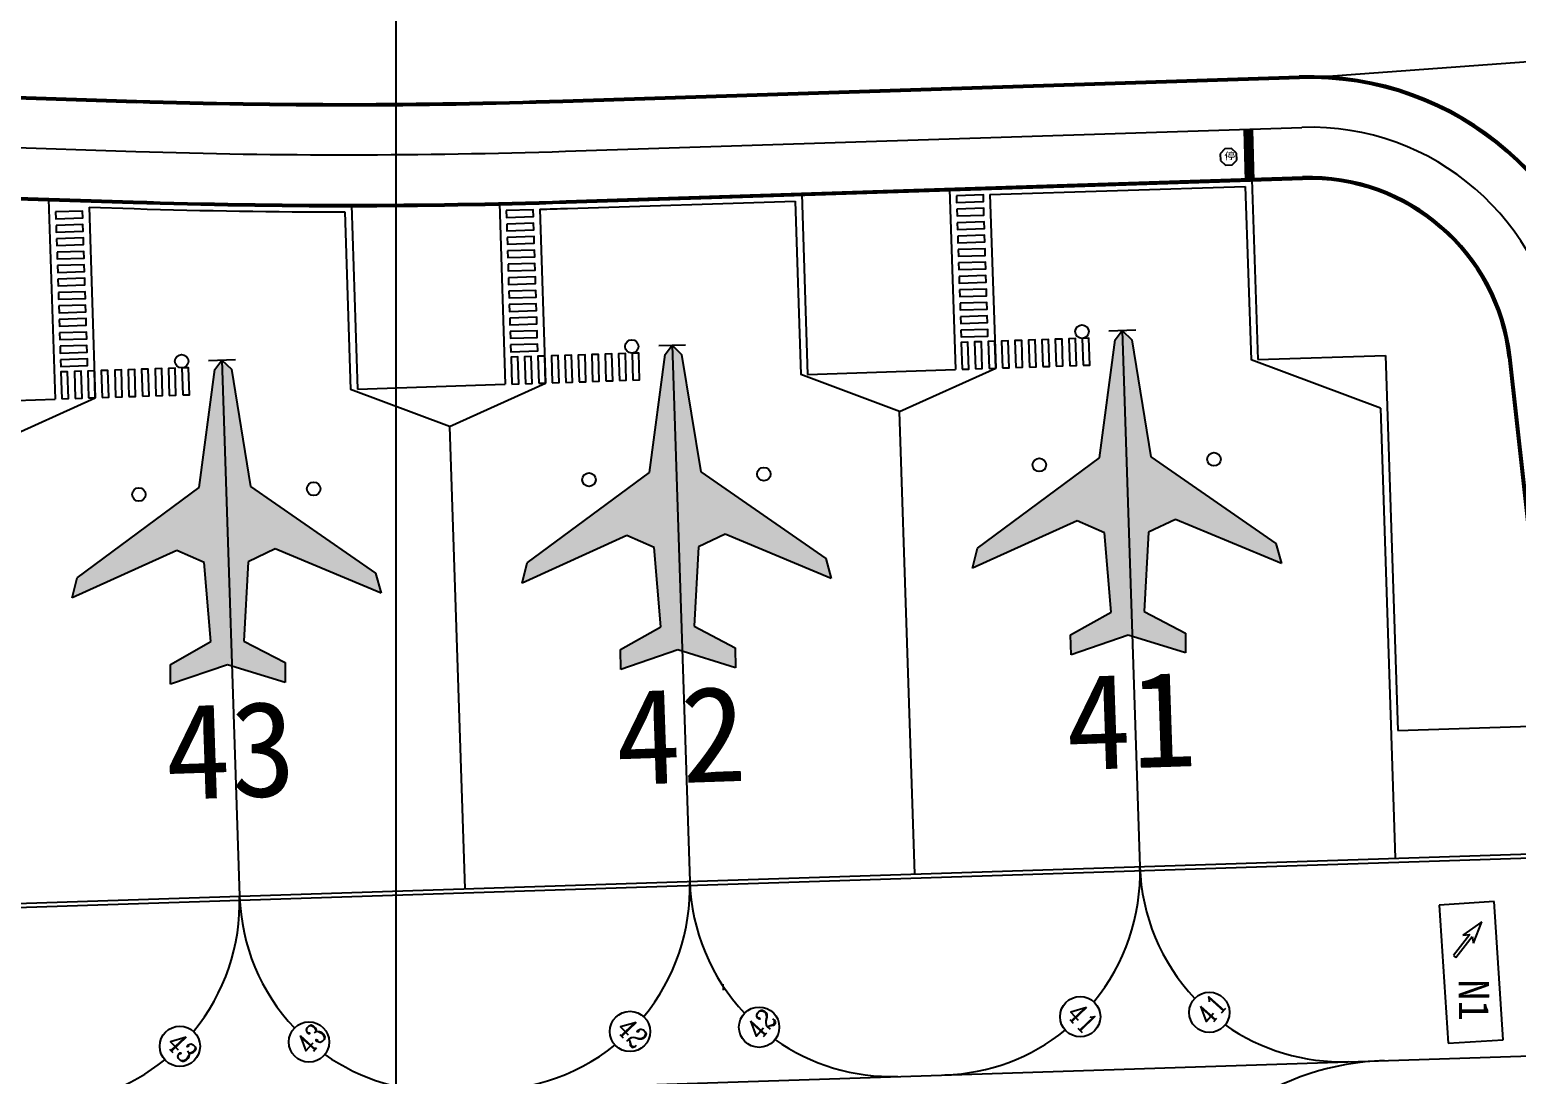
# Model space of a CAD drawing. Extents: x 71210 to 87171, y -11349 to 219.
# Drawn here: x 77526 to 78633, y -3830 to -3053 of the extents above; entities that cross this region are included whole.
import ezdxf

# ---------------------------------------------------------------- set-up
doc = ezdxf.new("R2010")
doc.units = 0
doc.layers.add('建築', color=7, linetype='Continuous')
doc.layers.add('文字', color=6, linetype='Continuous')
doc.styles.add('TC_T1', font='romanc.shx', dxfattribs={"width": 0.8, "bigfont": '@chineset.shx'})
doc.styles.add('細明體', font='')
doc.styles.get('細明體').set_extended_font_data('細明體')

msp = doc.modelspace()

# ---------------------------------------------------------------- hatches: boundary and pattern name
at = {"layer": '建築', "ltscale": 1000}
h = msp.add_hatch(color=256, dxfattribs=at)
h.paths.add_polyline_path([(78278.1, -3094.5), (78278, -3093.8), (78102.3, -3099.5), (78102.4, -3100.3)])
h.paths.add_polyline_path([(78278.1, -3095.3), (78278.1, -3094.5), (78102.4, -3100.3), (78102.4, -3101)])
h.paths.add_polyline_path([(78280.5, -3170.3), (78280.5, -3169.5), (78104.8, -3175.2), (78104.8, -3176)])
h.paths.add_polyline_path([(78280.5, -3169.5), (78280.5, -3168.8), (78104.8, -3174.5), (78104.8, -3175.2)])
h = msp.add_hatch(color=256, dxfattribs=at)
h.paths.add_polyline_path([(78470.7, -3089), (78470.7, -3088.3), (78278.1, -3094.5), (78278.1, -3095.3)])
h.paths.add_polyline_path([(78470.7, -3088.3), (78470.6, -3087.5), (78278, -3093.8), (78278.1, -3094.5)])
h.paths.add_polyline_path([(78473.1, -3164), (78473.1, -3163.2), (78280.5, -3169.5), (78280.5, -3170.3)])
h.paths.add_polyline_path([(78473.1, -3163.2), (78473.1, -3162.5), (78280.5, -3168.8), (78280.5, -3169.5)])
h = msp.add_hatch(color=256, dxfattribs=at)
h.paths.add_polyline_path([(78470.6, -3087.5), (78470.7, -3088.3, -0.188799), (78625.3, -3143.1), (78625.8, -3142.5, 0.188799)])
h.paths.add_polyline_path([(78470.7, -3088.3), (78470.7, -3089, -0.188799), (78624.8, -3143.7), (78625.3, -3143.1, 0.188799)])
h = msp.add_hatch(color=256, dxfattribs=at)
h.paths.add_polyline_path([(77605.8, -3105.5), (77476.6, -3101.5), (77476.6, -3102.2), (77605.8, -3106.3, 0.006165), (77728.1, -3108.6), (77728.1, -3107.9, -0.006165)])
h.paths.add_polyline_path([(77605.8, -3106.3), (77476.6, -3102.2), (77476.6, -3103), (77605.7, -3107, 0.006165), (77728.1, -3109.4), (77728.1, -3108.6, -0.006165)])
h.paths.add_polyline_path([(77603.4, -3181.2), (77474.2, -3177.2), (77474.2, -3177.9), (77603.4, -3182, 0.006165), (77727.6, -3184.4), (77727.6, -3183.6, -0.006165)])
h.paths.add_polyline_path([(77603.4, -3180.5), (77474.3, -3176.4), (77474.2, -3177.2), (77603.4, -3181.2, 0.006165), (77727.6, -3183.6), (77727.6, -3182.9, -0.006165)])
h = msp.add_hatch(color=256, dxfattribs=at)
h.paths.add_polyline_path([(77910.3, -3106.5), (77910.2, -3105.7, -0.009177), (77728.1, -3107.9), (77728.1, -3108.6, 0.009177)])
h.paths.add_polyline_path([(77910.3, -3107.2), (77910.3, -3106.5, -0.009177), (77728.1, -3108.6), (77728.1, -3109.4, 0.009177)])
h = msp.add_hatch(color=256, dxfattribs=at)
h.paths.add_polyline_path([(78102.4, -3101), (78102.4, -3100.3), (77922.9, -3106.1, -0.000639), (77910.3, -3106.5), (77910.3, -3107.2, 0.000639), (77922.9, -3106.8)])
h.paths.add_polyline_path([(78102.4, -3100.3), (78102.3, -3099.5), (77922.9, -3105.3, -0.000639), (77910.2, -3105.7), (77910.3, -3106.5, 0.000639), (77922.9, -3106.1)])
h.paths.add_polyline_path([(78104.8, -3176), (78104.8, -3175.2), (77925.4, -3181.1, -0.000639), (77912.5, -3181.5), (77912.5, -3182.2, 0.000639), (77925.4, -3181.8)])
h.paths.add_polyline_path([(78104.8, -3175.2), (78104.8, -3174.5), (77925.3, -3180.3, -0.000639), (77912.5, -3180.7), (77912.5, -3181.5, 0.000639), (77925.4, -3181.1)])
h = msp.add_hatch(color=256, dxfattribs=at)
h.paths.add_polyline_path([(78625.3, -3143.1), (78624.8, -3143.7, -0.188678), (78700.8, -3288.3), (78701.6, -3288.3, 0.188739)])
h.paths.add_polyline_path([(78625.8, -3142.5), (78625.3, -3143.1, -0.188739), (78701.6, -3288.3), (78702.4, -3288.3, 0.188799)])
h = msp.add_hatch(color=256, dxfattribs=at)
h.paths.add_polyline_path([(78473.1, -3163.2), (78473.1, -3164, -0.188799), (78575.7, -3200.4), (78576.2, -3199.8, 0.188799)])
h.paths.add_polyline_path([(78473.1, -3162.5), (78473.1, -3163.2, -0.188799), (78576.2, -3199.8), (78576.7, -3199.2, 0.188799)])
h = msp.add_hatch(color=256, dxfattribs=at)
h.paths.add_polyline_path([(77912.5, -3182.2), (77912.5, -3181.5, -0.009177), (77727.6, -3183.6), (77727.6, -3184.4, 0.009177)])
h.paths.add_polyline_path([(77912.5, -3181.5), (77912.5, -3180.7, -0.009177), (77727.6, -3182.9), (77727.6, -3183.6, 0.009177)])
h = msp.add_hatch(color=256, dxfattribs=at)
h.paths.add_polyline_path([(78576.2, -3199.8), (78575.7, -3200.4, -0.179537), (78625.6, -3291.4), (78626.4, -3291.4, 0.179673)])
h.paths.add_polyline_path([(78576.7, -3199.2), (78576.2, -3199.8, -0.179673), (78626.4, -3291.4), (78627.1, -3291.3, 0.179809)])
for points in [[(78339, -3276.6), (78346, -3283.5), (78360.3, -3370.7), (78453.2, -3435.1), (78457.4, -3450), (78378.5, -3417.1), (78358.5, -3426.6), (78355.3, -3485.6), (78385.9, -3501.6), (78386.1, -3516.4), (78343.3, -3503.2), (78300.9, -3517.7), (78300.6, -3502.9), (78330.7, -3486), (78325.7, -3427.1), (78305.4, -3418.2), (78227.6, -3453.5), (78231.3, -3438.6), (78322.1, -3371.3), (78333.7, -3283.6)], [(78004.2, -3287.6), (78011.2, -3294.4), (78025.5, -3381.7), (78118.4, -3446.1), (78122.6, -3461), (78043.7, -3428.1), (78023.7, -3437.6), (78020.5, -3496.6), (78051.1, -3512.6), (78051.3, -3527.4), (78008.5, -3514.2), (77966, -3528.7), (77965.8, -3513.9), (77995.9, -3497), (77990.9, -3438.1), (77970.6, -3429.2), (77892.7, -3464.5), (77896.5, -3449.5), (77987.3, -3382.3), (77998.9, -3294.6)], [(77669.4, -3298.6), (77676.4, -3305.4), (77690.7, -3392.7), (77783.5, -3457.1), (77787.8, -3472), (77708.9, -3439.1), (77688.8, -3448.6), (77685.7, -3507.6), (77716.3, -3523.6), (77716.5, -3538.4), (77673.6, -3525.2), (77631.2, -3539.7), (77631, -3524.9), (77661.1, -3508), (77656.1, -3449.1), (77635.8, -3440.2), (77557.9, -3475.5), (77561.7, -3460.5), (77652.5, -3393.3), (77664.1, -3305.6)]]:
    msp.add_hatch(color=256, dxfattribs=at).paths.add_polyline_path(points)
h = msp.add_hatch(color=256, dxfattribs=at)
h.paths.add_polyline_path([(78627.1, -3296.6, 0.008826), (78626.4, -3291.4), (78625.6, -3291.4, -0.008959), (78626.3, -3296.7), (78647.4, -3486.3), (78648.1, -3486.3)])
h.paths.add_polyline_path([(78627.8, -3296.5, 0.008695), (78627.1, -3291.3), (78626.4, -3291.4, -0.008826), (78627.1, -3296.6), (78648.1, -3486.3), (78648.9, -3486.2)])

# ---------------------------------------------------------------- linework, layer by layer
for p, q in [((78489, -3087.7, -12.7), (79029.2, -3048.3, -12.7)), ((76172.1, -3060.5, -12.7), (77605.8, -3105.5, -12.7)), ((76172.1, -3061.2, -12.7), (77605.8, -3106.3, -12.7)), ((76172.1, -3062, -12.7), (77605.7, -3107, -12.7)), ((76172.9, -3061, -12.7), (77606.5, -3106.1, -12.7)), ((77922.9, -3105.3, -12.7), (78470.6, -3087.5, -12.7)), ((77922.9, -3106.1, -12.7), (78470.7, -3088.3, -12.7)), ((77922.9, -3106.8, -12.7), (78470.7, -3089, -12.7)), ((77923.7, -3105.9, -12.7), (78471.4, -3088.1, -12.7)), ((76231.3, -3098.5, -12.7), (77605.3, -3143.6, -12.7)), ((77924.9, -3143.4, -12.7), (78472.6, -3125.6, -12.7)), ((78429.7, -3127.8, -12.7), (78430.6, -3165.3, -12.7)), ((78430.2, -3127.8, -12.7), (78431.1, -3165.3, -12.7)), ((78430.7, -3127.8, -12.7), (78431.6, -3165.3, -12.7)), ((78431.2, -3127.8, -12.7), (78432.1, -3165.3, -12.7)), ((78431.7, -3127.8, -12.7), (78432.6, -3165.3, -12.7)), ((78432.2, -3127.8, -12.7), (78433.1, -3165.3, -12.7)), ((78432.7, -3127.8, -12.7), (78433.6, -3165.3, -12.7)), ((78433.2, -3127.8, -12.7), (78434.1, -3165.2, -12.7)), ((78433.7, -3127.7, -12.7), (78434.6, -3165.2, -12.7)), ((78434.2, -3127.7, -12.7), (78435.1, -3165.2, -12.7)), ((78434.7, -3127.7, -12.7), (78435.6, -3165.2, -12.7)), ((78435.2, -3127.7, -12.7), (78436.1, -3165.2, -12.7)), ((78435.7, -3127.7, -12.7), (78436.6, -3165.2, -12.7)), ((78436.6, -3165.2, -12.7), (78435.7, -3127.7, -12.7)), ((78415.3, -3141.6, -12.7), (78411.9, -3145.2, -12.7)), ((78420.3, -3141.4, -12.7), (78415.3, -3141.6, -12.7)), ((78424, -3144.9, -12.7), (78420.3, -3141.4, -12.7)), ((76572.6, -3149.6, -12.7), (77603.4, -3182, -12.7)), ((76572.7, -3148.1, -12.7), (77603.4, -3180.5, -12.7)), ((76572.7, -3148.9, -12.7), (77603.4, -3181.2, -12.7)), ((78411.9, -3145.2, -12.7), (78412, -3150.2, -12.7)), ((78412, -3150.2, -12.7), (78415.7, -3153.6, -12.7)), ((78420.7, -3153.5, -12.7), (78424.1, -3149.9, -12.7)), ((78424.1, -3149.9, -12.7), (78424, -3144.9, -12.7)), ((77925.3, -3180.3, -12.7), (78473.1, -3162.5, -12.7)), ((77925.4, -3181.1, -12.7), (78473.1, -3163.2, -12.7)), ((77925.4, -3181.8, -12.7), (78473.1, -3164, -12.7)), ((78415.7, -3153.6, -12.7), (78420.7, -3153.5, -12.7)), ((78435.4, -3164.3, -12.7), (78473.9, -3163.1, -12.7)), ((78100.6, -3175.2, -12.7), (78210.5, -3171.6, -12.7)), ((78210.5, -3171.6, -12.7), (78435.4, -3164.3, -12.7)), ((78210.5, -3171.6, -12.7), (78214.9, -3305.7, -12.7)), ((78240.6, -3175.6, -12.7), (78430.5, -3169.5, -12.7)), ((78430.5, -3169.5, -12.7), (78434.8, -3298.4, -12.7)), ((78435.4, -3164.3, -12.7), (78439.8, -3298.3, -12.7)), ((77430.2, -3175.6, -12.7), (77540.4, -3179, -12.7)), ((77540.4, -3179, -12.7), (77545.3, -3327.6, -12.7)), ((77540.4, -3179, -12.7), (77604.2, -3181.1, -12.7)), ((77570.6, -3185, -12.7), (77575.2, -3326.7, -12.7)), ((77570.6, -3185, -12.7), (77604, -3186, -12.7)), ((77765.7, -3183.5, -12.7), (77770.1, -3320.3, -12.7)), ((77875.7, -3182.3, -12.7), (77880.1, -3316.6, -12.7)), ((77926.1, -3180.9, -12.7), (78100.6, -3175.2, -12.7)), ((77926.3, -3185.9, -12.7), (78095.7, -3180.4, -12.7)), ((78095.7, -3180.4, -12.7), (78100, -3309.4, -12.7)), ((78100.6, -3175.2, -12.7), (78105, -3309.3, -12.7)), ((78240.6, -3175.6, -12.7), (78244.9, -3304.7, -12.7)), ((77760.8, -3188.5, -12.7), (77765.1, -3320.4, -12.7)), ((77905.8, -3186.5, -12.7), (77910.1, -3315.7, -12.7)), ((78322.1, -3371.3, -12.7), (78333.7, -3283.6, -12.7)), ((78329, -3276.9, -12.7), (78349, -3276.2, -12.7)), ((78333.7, -3283.6, -12.7), (78339, -3276.6, -12.7)), ((78339, -3276.6, -12.7), (78352.1, -3675.4, -12.7)), ((78339, -3276.6, -12.7), (78346, -3283.5, -12.7)), ((78346, -3283.5, -12.7), (78360.3, -3370.7, -12.7)), ((77987.3, -3382.3, -12.7), (77998.9, -3294.6, -12.7)), ((77994.2, -3287.9, -12.7), (78014.2, -3287.2, -12.7)), ((77998.9, -3294.6, -12.7), (78004.2, -3287.6, -12.7)), ((78004.2, -3287.6, -12.7), (78017.3, -3686.3, -12.7)), ((78004.2, -3287.6, -12.7), (78011.2, -3294.4, -12.7)), ((78011.2, -3294.4, -12.7), (78025.5, -3381.7, -12.7)), ((78439.8, -3298.3, -12.7), (78534.7, -3295.2, -12.7)), ((78534.7, -3295.2, -12.7), (78543.9, -3574, -12.7)), ((78626.3, -3296.7, -12.7), (78647.4, -3486.3, -12.7)), ((78627.1, -3296.6, -12.7), (78648.1, -3486.3, -12.7)), ((78627.8, -3296.4, -12.7), (78658.2, -3570.3, -12.7)), ((78627.8, -3296.5, -12.7), (78648.9, -3486.2, -12.7)), ((77652.5, -3393.3, -12.7), (77664.1, -3305.6, -12.7)), ((77659.4, -3298.9, -12.7), (77679.4, -3298.2, -12.7)), ((77664.1, -3305.6, -12.7), (77669.4, -3298.6, -12.7)), ((77669.4, -3298.6, -12.7), (77682.5, -3697.3, -12.7)), ((77669.4, -3298.6, -12.7), (77676.4, -3305.4, -12.7)), ((77676.4, -3305.4, -12.7), (77690.7, -3392.7, -12.7)), ((78105, -3309.3, -12.7), (78214.9, -3305.7, -12.7)), ((78173.4, -3337, -12.7), (78244.9, -3304.7, -12.7)), ((78531, -3334.3, -12.7), (78434.8, -3298.4, -12.7)), ((77770.1, -3320.3, -12.7), (77880.1, -3316.6, -12.7)), ((77838.6, -3348, -12.7), (77910.1, -3315.7, -12.7)), ((78173.4, -3337, -12.7), (78100, -3309.4, -12.7)), ((77435.3, -3331.3, -12.7), (77545.3, -3327.6, -12.7)), ((77503.8, -3359, -12.7), (77575.2, -3326.7, -12.7)), ((77838.6, -3348, -12.7), (77765.1, -3320.4, -12.7)), ((78184.7, -3680.9, -12.7), (78173.4, -3337, -12.7)), ((78531, -3334.3, -12.7), (78542, -3669.1, -12.7)), ((77838.6, -3348, -12.7), (77849.9, -3691.8, -12.7)), ((78231.3, -3438.6, -12.7), (78322.1, -3371.3, -12.7)), ((78360.3, -3370.7, -12.7), (78453.2, -3435.1, -12.7)), ((77896.5, -3449.5, -12.7), (77987.3, -3382.3, -12.7)), ((78025.5, -3381.7, -12.7), (78118.4, -3446.1, -12.7)), ((77561.7, -3460.5, -12.7), (77652.5, -3393.3, -12.7)), ((77690.7, -3392.7, -12.7), (77783.5, -3457.1, -12.7)), ((78305.4, -3418.2, -12.7), (78227.6, -3453.5, -12.7)), ((78325.7, -3427.1, -12.7), (78305.4, -3418.2, -12.7)), ((78378.5, -3417.1, -12.7), (78358.5, -3426.6, -12.7)), ((78457.4, -3450, -12.7), (78378.5, -3417.1, -12.7)), ((77970.6, -3429.2, -12.7), (77892.7, -3464.5, -12.7)), ((77990.9, -3438.1, -12.7), (77970.6, -3429.2, -12.7)), ((78043.7, -3428.1, -12.7), (78023.7, -3437.6, -12.7)), ((78122.6, -3461, -12.7), (78043.7, -3428.1, -12.7)), ((78330.7, -3486, -12.7), (78325.7, -3427.1, -12.7)), ((78358.5, -3426.6, -12.7), (78355.3, -3485.6, -12.7)), ((77635.8, -3440.2, -12.7), (77557.9, -3475.5, -12.7)), ((77656.1, -3449.1, -12.7), (77635.8, -3440.2, -12.7)), ((77708.9, -3439.1, -12.7), (77688.8, -3448.6, -12.7)), ((77787.8, -3472, -12.7), (77708.9, -3439.1, -12.7)), ((77995.9, -3497, -12.7), (77990.9, -3438.1, -12.7)), ((78023.7, -3437.6, -12.7), (78020.5, -3496.6, -12.7)), ((78227.6, -3453.5, -12.7), (78231.3, -3438.6, -12.7)), ((78453.2, -3435.1, -12.7), (78457.4, -3450, -12.7)), ((77661.1, -3508, -12.7), (77656.1, -3449.1, -12.7)), ((77688.8, -3448.6, -12.7), (77685.7, -3507.6, -12.7)), ((77892.7, -3464.5, -12.7), (77896.5, -3449.5, -12.7)), ((78118.4, -3446.1, -12.7), (78122.6, -3461, -12.7)), ((77557.9, -3475.5, -12.7), (77561.7, -3460.5, -12.7)), ((77783.5, -3457.1, -12.7), (77787.8, -3472, -12.7)), ((78300.6, -3502.9, -12.7), (78330.7, -3486, -12.7)), ((78355.3, -3485.6, -12.7), (78385.9, -3501.6, -12.7)), ((77965.8, -3513.9, -12.7), (77995.9, -3497, -12.7)), ((78020.5, -3496.6, -12.7), (78051.1, -3512.6, -12.7)), ((78300.9, -3517.7, -12.7), (78300.6, -3502.9, -12.7)), ((78343.3, -3503.2, -12.7), (78300.9, -3517.7, -12.7)), ((78386.1, -3516.4, -12.7), (78343.3, -3503.2, -12.7)), ((78385.9, -3501.6, -12.7), (78386.1, -3516.4, -12.7)), ((77631, -3524.9, -12.7), (77661.1, -3508, -12.7)), ((77685.7, -3507.6, -12.7), (77716.3, -3523.6, -12.7)), ((77966, -3528.7, -12.7), (77965.8, -3513.9, -12.7)), ((78008.5, -3514.2, -12.7), (77966, -3528.7, -12.7)), ((78051.3, -3527.4, -12.7), (78008.5, -3514.2, -12.7)), ((78051.1, -3512.6, -12.7), (78051.3, -3527.4, -12.7)), ((77631.2, -3539.7, -12.7), (77631, -3524.9, -12.7)), ((77673.6, -3525.2, -12.7), (77631.2, -3539.7, -12.7)), ((77716.5, -3538.4, -12.7), (77673.6, -3525.2, -12.7)), ((77716.3, -3523.6, -12.7), (77716.5, -3538.4, -12.7)), ((78543.9, -3574, -12.7), (78658.2, -3570.3, -12.7)), ((75146.8, -3780.6, -12.7), (78668.7, -3665, -12.7)), ((75146.9, -3783.6, -12.7), (78668.8, -3668, -12.7)), ((78615.5, -3701.2, -12.7), (78574.6, -3703.9, -12.7)), ((78574.6, -3703.9, -12.7), (78581.3, -3806.5, -12.7)), ((78622.2, -3804, -12.7), (78615.5, -3701.2, -12.7)), ((78606.4, -3716.3, -12.7), (78592.4, -3726.2, -12.7)), ((78600.2, -3732.2, -12.7), (78606.4, -3716.3, -12.7)), ((78597.4, -3725.9, -12.7), (78585.3, -3741.4, -12.7)), ((78587.1, -3742.8, -12.7), (78599.2, -3727.3, -12.7)), ((78592.4, -3726.2, -12.7), (78597.4, -3725.9, -12.7)), ((78599.2, -3727.3, -12.7), (78600.2, -3732.2, -12.7)), ((78585.3, -3741.4, -12.7), (78586.2, -3742.1, -12.7)), ((78586.2, -3742.1, -12.7), (78587.1, -3742.8, -12.7)), ((78042, -3762.8, -12.7), (78042.2, -3767.2, -12.7)), ((75151.7, -3930.5, -12.7), (78981.4, -3804.8, -12.7)), ((78581.3, -3806.5, -12.7), (78622.2, -3804, -12.7))]:
    msp.add_line(p, q, dxfattribs=at)
at = {"layer": '建築', "linetype": 'Continuous', "elevation": -12.7}
for points in [[(78215.7, -3176.5), (78215.8, -3181.5), (78235.8, -3180.8), (78235.7, -3175.8)], [(78216, -3186.5), (78216.2, -3191.5), (78236.1, -3190.8), (78236, -3185.8)], [(77545.7, -3188.5), (77545.9, -3193.5), (77565.8, -3192.8), (77565.7, -3187.8)], [(77880.8, -3187.5), (77881, -3192.5), (77901, -3191.8), (77900.8, -3186.8)], [(77881.2, -3197.5), (77881.3, -3202.5), (77901.3, -3201.8), (77901.2, -3196.8)], [(78216.3, -3196.5), (78216.5, -3201.5), (78236.5, -3200.8), (78236.3, -3195.8)], [(77546, -3198.5), (77546.2, -3203.5), (77566.2, -3202.8), (77566, -3197.8)], [(77546.4, -3208.4), (77546.5, -3213.4), (77566.5, -3212.8), (77566.3, -3207.8)], [(77881.5, -3207.4), (77881.7, -3212.4), (77901.7, -3211.8), (77901.5, -3206.8)], [(78216.6, -3206.4), (78216.8, -3211.4), (78236.8, -3210.8), (78236.6, -3205.8)], [(77546.7, -3218.4), (77546.8, -3223.4), (77566.8, -3222.8), (77566.7, -3217.8)], [(77881.8, -3217.4), (77882, -3222.4), (77902, -3221.8), (77901.8, -3216.8)], [(78217, -3216.4), (78217.1, -3221.4), (78237.1, -3220.8), (78237, -3215.8)], [(77547, -3228.4), (77547.2, -3233.4), (77567.2, -3232.8), (77567, -3227.8)], [(77882.2, -3227.4), (77882.3, -3232.4), (77902.3, -3231.8), (77902.1, -3226.8)], [(78217.3, -3226.4), (78217.5, -3231.4), (78237.5, -3230.8), (78237.3, -3225.8)], [(77547.3, -3238.4), (77547.5, -3243.4), (77567.5, -3242.8), (77567.3, -3237.8)], [(77882.5, -3237.4), (77882.6, -3242.4), (77902.6, -3241.8), (77902.5, -3236.8)], [(78217.6, -3236.4), (78217.8, -3241.4), (78237.8, -3240.8), (78237.6, -3235.8)], [(77547.7, -3248.4), (77547.8, -3253.4), (77567.8, -3252.8), (77567.7, -3247.8)], [(77882.8, -3247.4), (77883, -3252.4), (77903, -3251.8), (77902.8, -3246.8)], [(78218, -3246.4), (78218.1, -3251.4), (78238.1, -3250.8), (78237.9, -3245.8)], [(77548, -3258.4), (77548.2, -3263.4), (77568.1, -3262.8), (77568, -3257.8)], [(77883.1, -3257.4), (77883.3, -3262.4), (77903.3, -3261.8), (77903.1, -3256.8)], [(78218.3, -3256.4), (78218.5, -3261.4), (78238.4, -3260.8), (78238.3, -3255.8)], [(77548.3, -3268.4), (77548.5, -3273.4), (77568.5, -3272.8), (77568.3, -3267.8)], [(77883.5, -3267.4), (77883.6, -3272.4), (77903.6, -3271.8), (77903.5, -3266.8)], [(78218.6, -3266.4), (78218.8, -3271.4), (78238.8, -3270.8), (78238.6, -3265.8)], [(77548.6, -3278.4), (77548.8, -3283.4), (77568.8, -3282.8), (77568.6, -3277.8)], [(77883.8, -3277.4), (77884, -3282.4), (77903.9, -3281.8), (77903.8, -3276.8)], [(78218.9, -3276.4), (78219.1, -3281.4), (78239.1, -3280.8), (78238.9, -3275.8)], [(78219.9, -3305.5), (78224.9, -3305.3), (78224.2, -3285.3), (78219.2, -3285.5)], [(78229.9, -3305.2), (78234.9, -3305), (78234.2, -3285), (78229.2, -3285.2)], [(78239.9, -3304.8), (78244.9, -3304.7), (78244.2, -3284.7), (78239.2, -3284.8)], [(78249.9, -3304.5), (78254.9, -3304.3), (78254.2, -3284.4), (78249.2, -3284.5)], [(78259.9, -3304.2), (78264.9, -3304), (78264.2, -3284), (78259.2, -3284.2)], [(78269.9, -3303.8), (78274.9, -3303.7), (78274.2, -3283.7), (78269.2, -3283.9)], [(78279.9, -3303.5), (78284.9, -3303.4), (78284.2, -3283.4), (78279.2, -3283.5)], [(78289.9, -3303.2), (78294.9, -3303), (78294.2, -3283), (78289.2, -3283.2)], [(78299.9, -3302.9), (78304.9, -3302.7), (78304.2, -3282.7), (78299.2, -3282.9)], [(78309.8, -3302.5), (78314.8, -3302.4), (78314.2, -3282.4), (78309.2, -3282.5)], [(77549, -3288.4), (77549.1, -3293.4), (77569.1, -3292.7), (77569, -3287.7)], [(77884.1, -3287.4), (77884.3, -3292.4), (77904.3, -3291.7), (77904.1, -3286.7)], [(77885.1, -3316.5), (77890.1, -3316.3), (77889.4, -3296.3), (77884.4, -3296.5)], [(77895.1, -3316.2), (77900.1, -3316), (77899.4, -3296), (77894.4, -3296.2)], [(77905.1, -3315.8), (77910.1, -3315.7), (77909.4, -3295.7), (77904.4, -3295.8)], [(77915.1, -3315.5), (77920.1, -3315.3), (77919.4, -3295.3), (77914.4, -3295.5)], [(77925.1, -3315.2), (77930.1, -3315), (77929.4, -3295), (77924.4, -3295.2)], [(77935.1, -3314.8), (77940, -3314.7), (77939.4, -3294.7), (77934.4, -3294.9)], [(77945, -3314.5), (77950, -3314.4), (77949.4, -3294.4), (77944.4, -3294.5)], [(77955, -3314.2), (77960, -3314), (77959.4, -3294), (77954.4, -3294.2)], [(77965, -3313.9), (77970, -3313.7), (77969.4, -3293.7), (77964.4, -3293.9)], [(77975, -3313.5), (77980, -3313.4), (77979.4, -3293.4), (77974.4, -3293.5)], [(77549.3, -3298.4), (77549.5, -3303.4), (77569.5, -3302.7), (77569.3, -3297.7)], [(77550.3, -3327.5), (77555.3, -3327.3), (77554.6, -3307.3), (77549.6, -3307.5)], [(77560.3, -3327.1), (77565.3, -3327), (77564.6, -3307), (77559.6, -3307.2)], [(77570.2, -3326.8), (77575.2, -3326.7), (77574.6, -3306.7), (77569.6, -3306.8)], [(77580.2, -3326.5), (77585.2, -3326.3), (77584.6, -3306.3), (77579.6, -3306.5)], [(77590.2, -3326.2), (77595.2, -3326), (77594.6, -3306), (77589.6, -3306.2)], [(77600.2, -3325.8), (77605.2, -3325.7), (77604.6, -3305.7), (77599.6, -3305.8)], [(77610.2, -3325.5), (77615.2, -3325.3), (77614.6, -3305.4), (77609.6, -3305.5)], [(77620.2, -3325.2), (77625.2, -3325), (77624.6, -3305), (77619.6, -3305.2)], [(77630.2, -3324.9), (77635.2, -3324.7), (77634.6, -3304.7), (77629.6, -3304.9)], [(77640.2, -3324.5), (77645.2, -3324.4), (77644.6, -3304.4), (77639.6, -3304.5)]]:
    msp.add_lwpolyline(points, close=True, dxfattribs=at)
at = {"layer": '建築', "ltscale": 1000}
for centre, radius in [((78309, -3277.5, -12.7), 5), ((77974.2, -3288.5, -12.7), 5), ((77639.4, -3299.5, -12.7), 5), ((78277.3, -3376.6, -12.7), 5), ((78407.2, -3372.4, -12.7), 5), ((77942.4, -3387.6, -12.7), 5), ((78072.4, -3383.4, -12.7), 5), ((77607.6, -3398.6, -12.7), 5), ((77737.6, -3394.4, -12.7), 5), ((78307.7, -3786.9, -12.7), 15), ((78403.7, -3783.7, -12.7), 15), ((78403.7, -3783.7, -12.7), 15), ((77972.9, -3797.9, -12.7), 15), ((78068.9, -3794.7, -12.7), 15), ((78068.9, -3794.7, -12.7), 15), ((77638.1, -3808.9, -12.7), 15), ((77734.1, -3805.7, -12.7), 15), ((77734.1, -3805.7, -12.7), 15)]:
    msp.add_circle(centre, radius, dxfattribs=at)
for centre, radius, start, end in [((78478, -3313.2, -12.7), 225.8, 6.3308, 91.863), ((78478, -3313.2, -12.7), 225, 6.3308, 91.863), ((78478, -3313.2, -12.7), 224.2, 6.3308, 91.863), ((78478.7, -3313, -12.7), 225, 6.3308, 91.863), ((77761.6, 1853.8, -12.7), 4963.2, 268.2005, 271.863), ((77761.6, 1853.8, -12.7), 4961.8, 268.2005, 271.863), ((77761.6, 1853.8, -12.7), 4962.5, 268.2005, 271.863), ((77762.4, 1854, -12.7), 4962.5, 268.2005, 271.863), ((78478.7, -3313, -12.7), 187.5, 6.3308, 91.863), ((77762.4, 1854, -12.7), 5000, 268.2005, 271.863), ((78478, -3313.2, -12.7), 150.8, 6.3308, 91.863), ((78478, -3313.2, -12.7), 150, 6.3308, 91.863), ((78478, -3313.2, -12.7), 149.2, 6.3308, 91.863), ((78478.7, -3313, -12.7), 150, 6.3308, 91.863), ((77761.6, 1853.8, -12.7), 5036.8, 268.2005, 271.863), ((77761.6, 1853.8, -12.7), 5037.5, 268.2005, 271.863), ((77761.6, 1853.8, -12.7), 5038.2, 268.2005, 271.863), ((77762.4, 1854, -12.7), 5042.5, 268.2005, 269.9824), ((77762.4, 1854, -12.7), 5037.5, 268.2005, 270.0374), ((77762.4, 1854, -12.7), 5037.5, 270.0374, 271.2889), ((77762.4, 1854, -12.7), 5037.5, 271.2889, 271.863), ((77762.4, 1854, -12.7), 5042.5, 271.6303, 271.863), ((78202.2, -3680.3, -12.7), 150, 320.4462, 1.8808), ((78502, -3670.4, -12.7), 150, 181.8808, 223.3154), ((77867.4, -3691.3, -12.7), 150, 320.4462, 1.8808), ((78167.2, -3681.4, -12.7), 150, 181.8808, 223.3154), ((77532.5, -3702.3, -12.7), 150, 320.4462, 1.8808), ((77832.4, -3692.4, -12.7), 150, 181.8808, 223.3154), ((78502, -3670.4, -12.7), 150, 234.7793, 271.8808), ((78167.2, -3681.4, -12.7), 150, 234.7793, 271.8808), ((78202.2, -3680.3, -12.7), 150, 271.8802, 308.9822), ((77832.4, -3692.4, -12.7), 150, 234.7793, 271.8808), ((77867.4, -3691.3, -12.7), 150, 265.181, 308.9822), ((77532.5, -3702.3, -12.7), 150, 271.8808, 308.9822), ((78540.4, -4019.4, -12.7), 200, 91.8808, 124.4525)]:
    msp.add_arc(centre, radius, start, end, dxfattribs=at)
at = {"layer": '文字'}
msp.add_line((77799, -4547.5, 15.7), (77799, -2355.9, 44), dxfattribs=at)

# ---------------------------------------------------------------- texts
at = {"layer": '建築', "ltscale": 1000}
for s, height, rotation, style, p in [('停', 6, 271.7427, 'TC_T1', (78415.2, -3143.2, -12.7)), ('41', 71.23, 1.9297, '細明體', (78298.1, -3603.7, 14)), ('42', 71.23, 1.9297, '細明體', (77963.3, -3614.7, 14)), ('43', 71.23, 1.9297, '細明體', (77628.4, -3625.7, 14)), ('N1', 22.6, 270.354, '細明體', (78589.2, -3759.3, -12.7))]:
    msp.add_text(s, height=height, rotation=rotation, dxfattribs=dict(at, style=style)).set_placement(p)
at = {"layer": '建築', "ltscale": 1000, "style": 'TC_T1', "width": 0.8}
for s, rotation, p in [('41', 47.9795, (78403.9, -3794, -12.7)), ('42', 47.9795, (78069.1, -3805, -12.7)), ('41', 313.7066, (78296.8, -3785.7, -12.7)), ('43', 47.9795, (77734.3, -3816, -12.7)), ('42', 313.7066, (77962, -3796.7, -12.7)), ('43', 313.7066, (77627.2, -3807.7, -12.7))]:
    msp.add_text(s, height=15, rotation=rotation, dxfattribs=at).set_placement(p)

doc.saveas('drawing.dxf')
